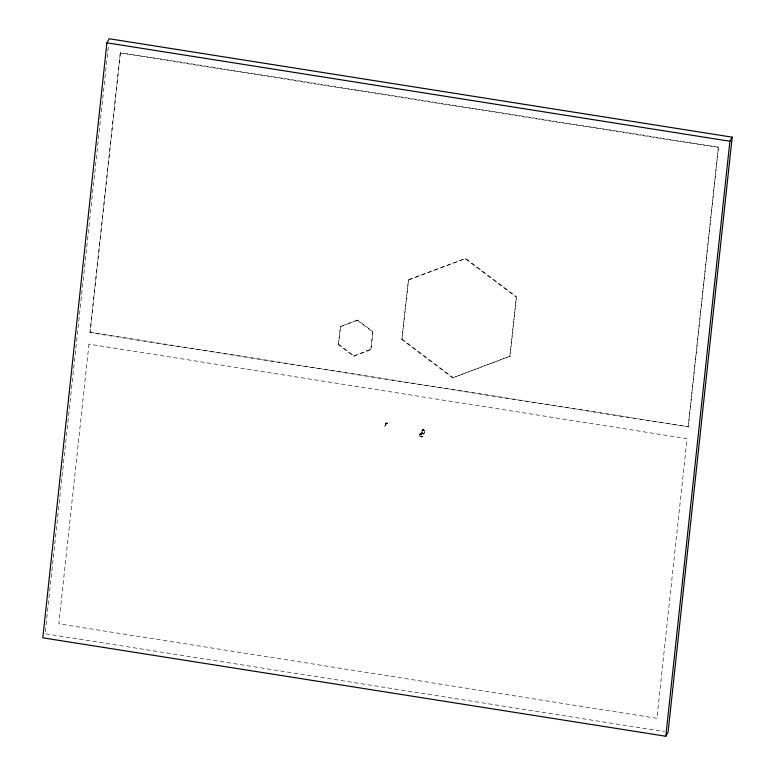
<?xml version="1.0" encoding="UTF-8"?>
<svg xmlns="http://www.w3.org/2000/svg" width="775" height="775" viewBox="0 0 775 775"><rect width="100%" height="100%" fill="white"/><g stroke="black" fill="none" stroke-linecap="round" stroke-linejoin="round"><path stroke-width="0.58" stroke-dasharray="3.88 2.91" d="M386.551 423.353L384.022 427.432L386.493 423.431M386.289 423.208L386.27 422.995M387.568 423.218L385.466 423.276M387.461 423.663L385.291 423.218L387.442 423.15M108.277 47.168L45.086 633.756L664.504 731.61M90.007 332.678L120.367 52.623L718.444 147.105L688.316 426.754L90.007 332.678L120.367 52.623M338.365 344.681L340.516 326.43L357.672 320.056L372.891 331.535L370.973 349.389L353.594 356.161L338.365 344.681L340.516 326.43M370.741 349.796L372.891 331.535M401.886 339.586L408.522 279.678L465.678 258.453L516.431 296.728L510.018 356.229L452.629 377.861L401.886 339.586L408.522 279.678M509.795 356.636L516.431 296.728M688.093 427.161L718.444 147.105M421.6 433.399L422.191 430.048L421.6 433.399L423.741 434.048L424.681 430.435L422.53 429.786L421.968 430.348M422.869 429.922L423.906 429.767L423.131 430.028M423.295 429.767L423.906 429.767M424.681 430.435L424.312 433.487M423.877 430.009L422.898 429.67M420.515 434.717L421.164 435.104L422.637 431.607L420.515 434.717L421.213 435.017M422.133 431.878L422.85 432.092M340.293 326.837L357.672 320.056M353.594 356.161L370.973 349.389M408.299 280.085L465.678 258.453M452.629 377.861L510.018 356.229M422.53 429.786L424.458 430.735M421.881 433.748L423.741 434.048M423.586 429.902L423.111 429.582M423.557 430.154L423.15 430.096M387.471 423.266L385.359 422.927M120.135 53.029L718.222 147.512M90.239 332.272L688.316 426.754M465.455 258.86L516.198 297.135M402.109 339.179L452.862 377.454M357.44 320.463L372.668 331.952M338.597 344.274L353.826 355.754M88.96 344.168L58.832 623.827L656.909 718.309L687.038 438.66L88.96 344.168M419.662 435.812A1.908 1.773 29.2 0 0 422.898 436.325A1.908 1.773 29.2 0 0 421.561 433.39A1.908 1.773 29.2 0 0 419.662 435.812M419.769 435.608A1.908 1.773 29.2 0 0 423.014 436.122A1.908 1.773 29.2 0 0 421.677 433.186A1.908 1.773 29.2 0 0 419.769 435.608"/><path stroke-width="1.16" d="M106.911 42.819L42.809 637.825L665.812 736.25L668.089 732.181L732.191 137.175L109.188 38.75L106.911 42.819L729.914 141.244L732.191 137.175M665.812 736.25L729.914 141.244"/></g></svg>
